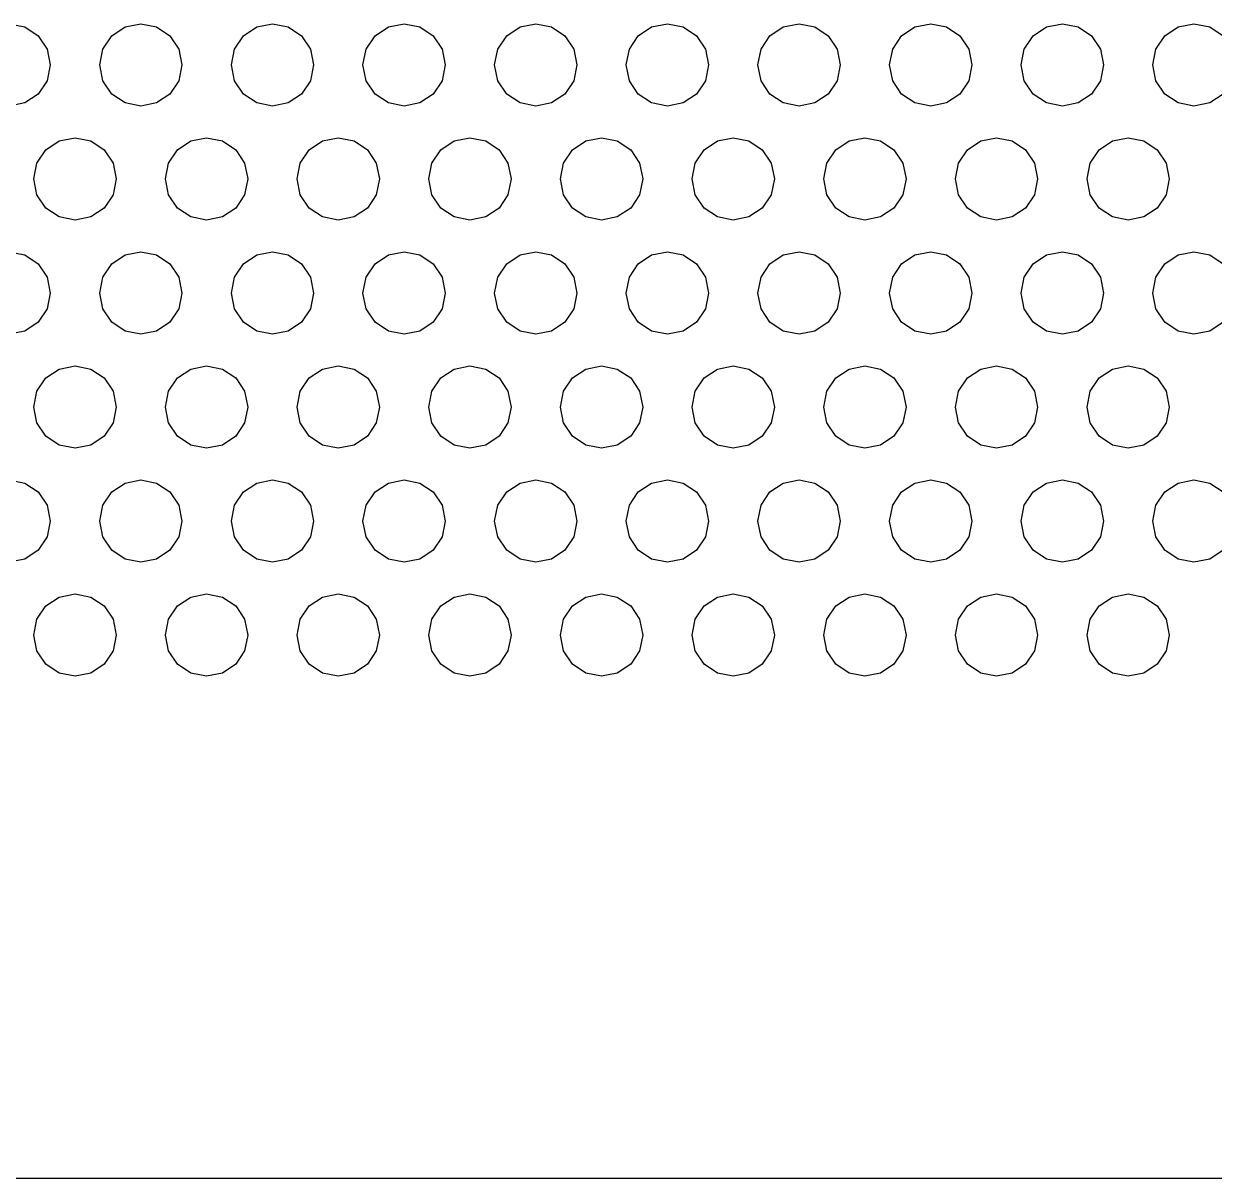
# Model space of a CAD drawing. Header units: metres. Extents: x 0 to 569, y 6 to 314.
# Drawn here: x 423.4 to 495.7, y 6 to 76.1 of the extents above; entities that cross this region are included whole.
import ezdxf

# ---------------------------------------------------------------- set-up
doc = ezdxf.new("R2010")
doc.units = ezdxf.units.M

msp = doc.modelspace()

# ---------------------------------------------------------------- linework, layer by layer
for p, q in [((422.5, 76.141), (423.457, 75.9507)), ((429.543, 75.9507), (430.5, 76.141)), ((430.5, 76.141), (431.457, 75.9507)), ((437.543, 75.9507), (438.5, 76.141)), ((438.5, 76.141), (439.457, 75.9507)), ((445.543, 75.9507), (446.5, 76.141)), ((446.5, 76.141), (447.457, 75.9507)), ((453.543, 75.9507), (454.5, 76.141)), ((454.5, 76.141), (455.457, 75.9507)), ((461.543, 75.9507), (462.5, 76.141)), ((462.5, 76.141), (463.457, 75.9507)), ((469.543, 75.9507), (470.5, 76.141)), ((470.5, 76.141), (471.457, 75.9507)), ((477.543, 75.9507), (478.5, 76.141)), ((478.5, 76.141), (479.457, 75.9507)), ((485.543, 75.9507), (486.5, 76.141)), ((486.5, 76.141), (487.457, 75.9507)), ((493.543, 75.9507), (494.5, 76.141)), ((494.5, 76.141), (495.457, 75.9507)), ((423.457, 75.9507), (424.268, 75.4088)), ((424.268, 75.4088), (424.81, 74.5977)), ((428.19, 74.5977), (428.732, 75.4088)), ((428.732, 75.4088), (429.543, 75.9507)), ((431.457, 75.9507), (432.268, 75.4088)), ((432.268, 75.4088), (432.81, 74.5977)), ((436.19, 74.5977), (436.732, 75.4088)), ((436.732, 75.4088), (437.543, 75.9507)), ((439.457, 75.9507), (440.268, 75.4088)), ((440.268, 75.4088), (440.81, 74.5977)), ((444.19, 74.5977), (444.732, 75.4088)), ((444.732, 75.4088), (445.543, 75.9507)), ((447.457, 75.9507), (448.268, 75.4088)), ((448.268, 75.4088), (448.81, 74.5977)), ((452.19, 74.5977), (452.732, 75.4088)), ((452.732, 75.4088), (453.543, 75.9507)), ((455.457, 75.9507), (456.268, 75.4088)), ((456.268, 75.4088), (456.81, 74.5977)), ((460.19, 74.5977), (460.732, 75.4088)), ((460.732, 75.4088), (461.543, 75.9507)), ((463.457, 75.9507), (464.268, 75.4088)), ((464.268, 75.4088), (464.81, 74.5977)), ((468.19, 74.5977), (468.732, 75.4088)), ((468.732, 75.4088), (469.543, 75.9507)), ((471.457, 75.9507), (472.268, 75.4088)), ((472.268, 75.4088), (472.81, 74.5977)), ((476.19, 74.5977), (476.732, 75.4088)), ((476.732, 75.4088), (477.543, 75.9507)), ((479.457, 75.9507), (480.268, 75.4088)), ((480.268, 75.4088), (480.81, 74.5977)), ((484.19, 74.5977), (484.732, 75.4088)), ((484.732, 75.4088), (485.543, 75.9507)), ((487.457, 75.9507), (488.268, 75.4088)), ((488.268, 75.4088), (488.81, 74.5977)), ((492.19, 74.5977), (492.732, 75.4088)), ((492.732, 75.4088), (493.543, 75.9507)), ((495.457, 75.9507), (496.268, 75.4088)), ((424.81, 74.5977), (425, 73.641)), ((428, 73.641), (428.19, 74.5977)), ((432.81, 74.5977), (433, 73.641)), ((436, 73.641), (436.19, 74.5977)), ((440.81, 74.5977), (441, 73.641)), ((444, 73.641), (444.19, 74.5977)), ((448.81, 74.5977), (449, 73.641)), ((452, 73.641), (452.19, 74.5977)), ((456.81, 74.5977), (457, 73.641)), ((460, 73.641), (460.19, 74.5977)), ((464.81, 74.5977), (465, 73.641)), ((468, 73.641), (468.19, 74.5977)), ((472.81, 74.5977), (473, 73.641)), ((476, 73.641), (476.19, 74.5977)), ((480.81, 74.5977), (481, 73.641)), ((484, 73.641), (484.19, 74.5977)), ((488.81, 74.5977), (489, 73.641)), ((492, 73.641), (492.19, 74.5977)), ((425, 73.641), (424.81, 72.6843)), ((428.19, 72.6843), (428, 73.641)), ((433, 73.641), (432.81, 72.6843)), ((436.19, 72.6843), (436, 73.641)), ((441, 73.641), (440.81, 72.6843)), ((444.19, 72.6843), (444, 73.641)), ((449, 73.641), (448.81, 72.6843)), ((452.19, 72.6843), (452, 73.641)), ((457, 73.641), (456.81, 72.6843)), ((460.19, 72.6843), (460, 73.641)), ((465, 73.641), (464.81, 72.6843)), ((468.19, 72.6843), (468, 73.641)), ((473, 73.641), (472.81, 72.6843)), ((476.19, 72.6843), (476, 73.641)), ((481, 73.641), (480.81, 72.6843)), ((484.19, 72.6843), (484, 73.641)), ((489, 73.641), (488.81, 72.6843)), ((492.19, 72.6843), (492, 73.641)), ((424.81, 72.6843), (424.268, 71.8732)), ((428.732, 71.8732), (428.19, 72.6843)), ((432.81, 72.6843), (432.268, 71.8732)), ((436.732, 71.8732), (436.19, 72.6843)), ((440.81, 72.6843), (440.268, 71.8732)), ((444.732, 71.8732), (444.19, 72.6843)), ((448.81, 72.6843), (448.268, 71.8732)), ((452.732, 71.8732), (452.19, 72.6843)), ((456.81, 72.6843), (456.268, 71.8732)), ((460.732, 71.8732), (460.19, 72.6843)), ((464.81, 72.6843), (464.268, 71.8732)), ((468.732, 71.8732), (468.19, 72.6843)), ((472.81, 72.6843), (472.268, 71.8732)), ((476.732, 71.8732), (476.19, 72.6843)), ((480.81, 72.6843), (480.268, 71.8732)), ((484.732, 71.8732), (484.19, 72.6843)), ((488.81, 72.6843), (488.268, 71.8732)), ((492.732, 71.8732), (492.19, 72.6843)), ((424.268, 71.8732), (423.457, 71.3313)), ((429.543, 71.3313), (428.732, 71.8732)), ((432.268, 71.8732), (431.457, 71.3313)), ((437.543, 71.3313), (436.732, 71.8732)), ((440.268, 71.8732), (439.457, 71.3313)), ((445.543, 71.3313), (444.732, 71.8732)), ((448.268, 71.8732), (447.457, 71.3313)), ((453.543, 71.3313), (452.732, 71.8732)), ((456.268, 71.8732), (455.457, 71.3313)), ((461.543, 71.3313), (460.732, 71.8732)), ((464.268, 71.8732), (463.457, 71.3313)), ((469.543, 71.3313), (468.732, 71.8732)), ((472.268, 71.8732), (471.457, 71.3313)), ((477.543, 71.3313), (476.732, 71.8732)), ((480.268, 71.8732), (479.457, 71.3313)), ((485.543, 71.3313), (484.732, 71.8732)), ((488.268, 71.8732), (487.457, 71.3313)), ((493.543, 71.3313), (492.732, 71.8732)), ((496.268, 71.8732), (495.457, 71.3313)), ((423.457, 71.3313), (422.5, 71.141)), ((430.5, 71.141), (429.543, 71.3313)), ((431.457, 71.3313), (430.5, 71.141)), ((438.5, 71.141), (437.543, 71.3313)), ((439.457, 71.3313), (438.5, 71.141)), ((446.5, 71.141), (445.543, 71.3313)), ((447.457, 71.3313), (446.5, 71.141)), ((454.5, 71.141), (453.543, 71.3313)), ((455.457, 71.3313), (454.5, 71.141)), ((462.5, 71.141), (461.543, 71.3313)), ((463.457, 71.3313), (462.5, 71.141)), ((470.5, 71.141), (469.543, 71.3313)), ((471.457, 71.3313), (470.5, 71.141)), ((478.5, 71.141), (477.543, 71.3313)), ((479.457, 71.3313), (478.5, 71.141)), ((486.5, 71.141), (485.543, 71.3313)), ((487.457, 71.3313), (486.5, 71.141)), ((494.5, 71.141), (493.543, 71.3313)), ((495.457, 71.3313), (494.5, 71.141)), ((424.732, 68.4806), (425.543, 69.0225)), ((425.543, 69.0225), (426.5, 69.2128)), ((426.5, 69.2128), (427.457, 69.0225)), ((427.457, 69.0225), (428.268, 68.4806)), ((432.732, 68.4806), (433.543, 69.0225)), ((433.543, 69.0225), (434.5, 69.2128)), ((434.5, 69.2128), (435.457, 69.0225)), ((435.457, 69.0225), (436.268, 68.4806)), ((440.732, 68.4806), (441.543, 69.0225)), ((441.543, 69.0225), (442.5, 69.2128)), ((442.5, 69.2128), (443.457, 69.0225)), ((443.457, 69.0225), (444.268, 68.4806)), ((448.732, 68.4806), (449.543, 69.0225)), ((449.543, 69.0225), (450.5, 69.2128)), ((450.5, 69.2128), (451.457, 69.0225)), ((451.457, 69.0225), (452.268, 68.4806)), ((456.732, 68.4806), (457.543, 69.0225)), ((457.543, 69.0225), (458.5, 69.2128)), ((458.5, 69.2128), (459.457, 69.0225)), ((459.457, 69.0225), (460.268, 68.4806)), ((464.732, 68.4806), (465.543, 69.0225)), ((465.543, 69.0225), (466.5, 69.2128)), ((466.5, 69.2128), (467.457, 69.0225)), ((467.457, 69.0225), (468.268, 68.4806)), ((472.732, 68.4806), (473.543, 69.0225)), ((473.543, 69.0225), (474.5, 69.2128)), ((474.5, 69.2128), (475.457, 69.0225)), ((475.457, 69.0225), (476.268, 68.4806)), ((480.732, 68.4806), (481.543, 69.0225)), ((481.543, 69.0225), (482.5, 69.2128)), ((482.5, 69.2128), (483.457, 69.0225)), ((483.457, 69.0225), (484.268, 68.4806)), ((488.732, 68.4806), (489.543, 69.0225)), ((489.543, 69.0225), (490.5, 69.2128)), ((490.5, 69.2128), (491.457, 69.0225)), ((491.457, 69.0225), (492.268, 68.4806)), ((424.19, 67.6695), (424.732, 68.4806)), ((428.268, 68.4806), (428.81, 67.6695)), ((432.19, 67.6695), (432.732, 68.4806)), ((436.268, 68.4806), (436.81, 67.6695)), ((440.19, 67.6695), (440.732, 68.4806)), ((444.268, 68.4806), (444.81, 67.6695)), ((448.19, 67.6695), (448.732, 68.4806)), ((452.268, 68.4806), (452.81, 67.6695)), ((456.19, 67.6695), (456.732, 68.4806)), ((460.268, 68.4806), (460.81, 67.6695)), ((464.19, 67.6695), (464.732, 68.4806)), ((468.268, 68.4806), (468.81, 67.6695)), ((472.19, 67.6695), (472.732, 68.4806)), ((476.268, 68.4806), (476.81, 67.6695)), ((480.19, 67.6695), (480.732, 68.4806)), ((484.268, 68.4806), (484.81, 67.6695)), ((488.19, 67.6695), (488.732, 68.4806)), ((492.268, 68.4806), (492.81, 67.6695)), ((424, 66.7128), (424.19, 67.6695)), ((428.81, 67.6695), (429, 66.7128)), ((432, 66.7128), (432.19, 67.6695)), ((436.81, 67.6695), (437, 66.7128)), ((440, 66.7128), (440.19, 67.6695)), ((444.81, 67.6695), (445, 66.7128)), ((448, 66.7128), (448.19, 67.6695)), ((452.81, 67.6695), (453, 66.7128)), ((456, 66.7128), (456.19, 67.6695)), ((460.81, 67.6695), (461, 66.7128)), ((464, 66.7128), (464.19, 67.6695)), ((468.81, 67.6695), (469, 66.7128)), ((472, 66.7128), (472.19, 67.6695)), ((476.81, 67.6695), (477, 66.7128)), ((480, 66.7128), (480.19, 67.6695)), ((484.81, 67.6695), (485, 66.7128)), ((488, 66.7128), (488.19, 67.6695)), ((492.81, 67.6695), (493, 66.7128)), ((424.19, 65.7561), (424, 66.7128)), ((429, 66.7128), (428.81, 65.7561)), ((432.19, 65.7561), (432, 66.7128)), ((437, 66.7128), (436.81, 65.7561)), ((440.19, 65.7561), (440, 66.7128)), ((445, 66.7128), (444.81, 65.7561)), ((448.19, 65.7561), (448, 66.7128)), ((453, 66.7128), (452.81, 65.7561)), ((456.19, 65.7561), (456, 66.7128)), ((461, 66.7128), (460.81, 65.7561)), ((464.19, 65.7561), (464, 66.7128)), ((469, 66.7128), (468.81, 65.7561)), ((472.19, 65.7561), (472, 66.7128)), ((477, 66.7128), (476.81, 65.7561)), ((480.19, 65.7561), (480, 66.7128)), ((485, 66.7128), (484.81, 65.7561)), ((488.19, 65.7561), (488, 66.7128)), ((493, 66.7128), (492.81, 65.7561)), ((424.732, 64.945), (424.19, 65.7561)), ((428.81, 65.7561), (428.268, 64.945)), ((432.732, 64.945), (432.19, 65.7561)), ((436.81, 65.7561), (436.268, 64.945)), ((440.732, 64.945), (440.19, 65.7561)), ((444.81, 65.7561), (444.268, 64.945)), ((448.732, 64.945), (448.19, 65.7561)), ((452.81, 65.7561), (452.268, 64.945)), ((456.732, 64.945), (456.19, 65.7561)), ((460.81, 65.7561), (460.268, 64.945)), ((464.732, 64.945), (464.19, 65.7561)), ((468.81, 65.7561), (468.268, 64.945)), ((472.732, 64.945), (472.19, 65.7561)), ((476.81, 65.7561), (476.268, 64.945)), ((480.732, 64.945), (480.19, 65.7561)), ((484.81, 65.7561), (484.268, 64.945)), ((488.732, 64.945), (488.19, 65.7561)), ((492.81, 65.7561), (492.268, 64.945)), ((425.543, 64.4031), (424.732, 64.945)), ((426.5, 64.2128), (425.543, 64.4031)), ((427.457, 64.4031), (426.5, 64.2128)), ((428.268, 64.945), (427.457, 64.4031)), ((433.543, 64.4031), (432.732, 64.945)), ((434.5, 64.2128), (433.543, 64.4031)), ((435.457, 64.4031), (434.5, 64.2128)), ((436.268, 64.945), (435.457, 64.4031)), ((441.543, 64.4031), (440.732, 64.945)), ((442.5, 64.2128), (441.543, 64.4031)), ((443.457, 64.4031), (442.5, 64.2128)), ((444.268, 64.945), (443.457, 64.4031)), ((449.543, 64.4031), (448.732, 64.945)), ((450.5, 64.2128), (449.543, 64.4031)), ((451.457, 64.4031), (450.5, 64.2128)), ((452.268, 64.945), (451.457, 64.4031)), ((457.543, 64.4031), (456.732, 64.945)), ((458.5, 64.2128), (457.543, 64.4031)), ((459.457, 64.4031), (458.5, 64.2128)), ((460.268, 64.945), (459.457, 64.4031)), ((465.543, 64.4031), (464.732, 64.945)), ((466.5, 64.2128), (465.543, 64.4031)), ((467.457, 64.4031), (466.5, 64.2128)), ((468.268, 64.945), (467.457, 64.4031)), ((473.543, 64.4031), (472.732, 64.945)), ((474.5, 64.2128), (473.543, 64.4031)), ((475.457, 64.4031), (474.5, 64.2128)), ((476.268, 64.945), (475.457, 64.4031)), ((481.543, 64.4031), (480.732, 64.945)), ((482.5, 64.2128), (481.543, 64.4031)), ((483.457, 64.4031), (482.5, 64.2128)), ((484.268, 64.945), (483.457, 64.4031)), ((489.543, 64.4031), (488.732, 64.945)), ((490.5, 64.2128), (489.543, 64.4031)), ((491.457, 64.4031), (490.5, 64.2128)), ((492.268, 64.945), (491.457, 64.4031)), ((422.5, 62.2846), (423.457, 62.0943)), ((429.543, 62.0943), (430.5, 62.2846)), ((430.5, 62.2846), (431.457, 62.0943)), ((437.543, 62.0943), (438.5, 62.2846)), ((438.5, 62.2846), (439.457, 62.0943)), ((445.543, 62.0943), (446.5, 62.2846)), ((446.5, 62.2846), (447.457, 62.0943)), ((453.543, 62.0943), (454.5, 62.2846)), ((454.5, 62.2846), (455.457, 62.0943)), ((461.543, 62.0943), (462.5, 62.2846)), ((462.5, 62.2846), (463.457, 62.0943)), ((469.543, 62.0943), (470.5, 62.2846)), ((470.5, 62.2846), (471.457, 62.0943)), ((477.543, 62.0943), (478.5, 62.2846)), ((478.5, 62.2846), (479.457, 62.0943)), ((485.543, 62.0943), (486.5, 62.2846)), ((486.5, 62.2846), (487.457, 62.0943)), ((493.543, 62.0943), (494.5, 62.2846)), ((494.5, 62.2846), (495.457, 62.0943)), ((423.457, 62.0943), (424.268, 61.5524)), ((424.268, 61.5524), (424.81, 60.7413)), ((428.19, 60.7413), (428.732, 61.5524)), ((428.732, 61.5524), (429.543, 62.0943)), ((431.457, 62.0943), (432.268, 61.5524)), ((432.268, 61.5524), (432.81, 60.7413)), ((436.19, 60.7413), (436.732, 61.5524)), ((436.732, 61.5524), (437.543, 62.0943)), ((439.457, 62.0943), (440.268, 61.5524)), ((440.268, 61.5524), (440.81, 60.7413)), ((444.19, 60.7413), (444.732, 61.5524)), ((444.732, 61.5524), (445.543, 62.0943)), ((447.457, 62.0943), (448.268, 61.5524)), ((448.268, 61.5524), (448.81, 60.7413)), ((452.19, 60.7413), (452.732, 61.5524)), ((452.732, 61.5524), (453.543, 62.0943)), ((455.457, 62.0943), (456.268, 61.5524)), ((456.268, 61.5524), (456.81, 60.7413)), ((460.19, 60.7413), (460.732, 61.5524)), ((460.732, 61.5524), (461.543, 62.0943)), ((463.457, 62.0943), (464.268, 61.5524)), ((464.268, 61.5524), (464.81, 60.7413)), ((468.19, 60.7413), (468.732, 61.5524)), ((468.732, 61.5524), (469.543, 62.0943)), ((471.457, 62.0943), (472.268, 61.5524)), ((472.268, 61.5524), (472.81, 60.7413)), ((476.19, 60.7413), (476.732, 61.5524)), ((476.732, 61.5524), (477.543, 62.0943)), ((479.457, 62.0943), (480.268, 61.5524)), ((480.268, 61.5524), (480.81, 60.7413)), ((484.19, 60.7413), (484.732, 61.5524)), ((484.732, 61.5524), (485.543, 62.0943)), ((487.457, 62.0943), (488.268, 61.5524)), ((488.268, 61.5524), (488.81, 60.7413)), ((492.19, 60.7413), (492.732, 61.5524)), ((492.732, 61.5524), (493.543, 62.0943)), ((495.457, 62.0943), (496.268, 61.5524)), ((424.81, 60.7413), (425, 59.7846)), ((428, 59.7846), (428.19, 60.7413)), ((432.81, 60.7413), (433, 59.7846)), ((436, 59.7846), (436.19, 60.7413)), ((440.81, 60.7413), (441, 59.7846)), ((444, 59.7846), (444.19, 60.7413)), ((448.81, 60.7413), (449, 59.7846)), ((452, 59.7846), (452.19, 60.7413)), ((456.81, 60.7413), (457, 59.7846)), ((460, 59.7846), (460.19, 60.7413)), ((464.81, 60.7413), (465, 59.7846)), ((468, 59.7846), (468.19, 60.7413)), ((472.81, 60.7413), (473, 59.7846)), ((476, 59.7846), (476.19, 60.7413)), ((480.81, 60.7413), (481, 59.7846)), ((484, 59.7846), (484.19, 60.7413)), ((488.81, 60.7413), (489, 59.7846)), ((492, 59.7846), (492.19, 60.7413)), ((425, 59.7846), (424.81, 58.8279)), ((428.19, 58.8279), (428, 59.7846)), ((433, 59.7846), (432.81, 58.8279)), ((436.19, 58.8279), (436, 59.7846)), ((441, 59.7846), (440.81, 58.8279)), ((444.19, 58.8279), (444, 59.7846)), ((449, 59.7846), (448.81, 58.8279)), ((452.19, 58.8279), (452, 59.7846)), ((457, 59.7846), (456.81, 58.8279)), ((460.19, 58.8279), (460, 59.7846)), ((465, 59.7846), (464.81, 58.8279)), ((468.19, 58.8279), (468, 59.7846)), ((473, 59.7846), (472.81, 58.8279)), ((476.19, 58.8279), (476, 59.7846)), ((481, 59.7846), (480.81, 58.8279)), ((484.19, 58.8279), (484, 59.7846)), ((489, 59.7846), (488.81, 58.8279)), ((492.19, 58.8279), (492, 59.7846)), ((424.81, 58.8279), (424.268, 58.0168)), ((428.732, 58.0168), (428.19, 58.8279)), ((432.81, 58.8279), (432.268, 58.0168)), ((436.732, 58.0168), (436.19, 58.8279)), ((440.81, 58.8279), (440.268, 58.0168)), ((444.732, 58.0168), (444.19, 58.8279)), ((448.81, 58.8279), (448.268, 58.0168)), ((452.732, 58.0168), (452.19, 58.8279)), ((456.81, 58.8279), (456.268, 58.0168)), ((460.732, 58.0168), (460.19, 58.8279)), ((464.81, 58.8279), (464.268, 58.0168)), ((468.732, 58.0168), (468.19, 58.8279)), ((472.81, 58.8279), (472.268, 58.0168)), ((476.732, 58.0168), (476.19, 58.8279)), ((480.81, 58.8279), (480.268, 58.0168)), ((484.732, 58.0168), (484.19, 58.8279)), ((488.81, 58.8279), (488.268, 58.0168)), ((492.732, 58.0168), (492.19, 58.8279)), ((424.268, 58.0168), (423.457, 57.4749)), ((429.543, 57.4749), (428.732, 58.0168)), ((432.268, 58.0168), (431.457, 57.4749)), ((437.543, 57.4749), (436.732, 58.0168)), ((440.268, 58.0168), (439.457, 57.4749)), ((445.543, 57.4749), (444.732, 58.0168)), ((448.268, 58.0168), (447.457, 57.4749)), ((453.543, 57.4749), (452.732, 58.0168)), ((456.268, 58.0168), (455.457, 57.4749)), ((461.543, 57.4749), (460.732, 58.0168)), ((464.268, 58.0168), (463.457, 57.4749)), ((469.543, 57.4749), (468.732, 58.0168)), ((472.268, 58.0168), (471.457, 57.4749)), ((477.543, 57.4749), (476.732, 58.0168)), ((480.268, 58.0168), (479.457, 57.4749)), ((485.543, 57.4749), (484.732, 58.0168)), ((488.268, 58.0168), (487.457, 57.4749)), ((493.543, 57.4749), (492.732, 58.0168)), ((496.268, 58.0168), (495.457, 57.4749)), ((423.457, 57.4749), (422.5, 57.2846)), ((430.5, 57.2846), (429.543, 57.4749)), ((431.457, 57.4749), (430.5, 57.2846)), ((438.5, 57.2846), (437.543, 57.4749)), ((439.457, 57.4749), (438.5, 57.2846)), ((446.5, 57.2846), (445.543, 57.4749)), ((447.457, 57.4749), (446.5, 57.2846)), ((454.5, 57.2846), (453.543, 57.4749)), ((455.457, 57.4749), (454.5, 57.2846)), ((462.5, 57.2846), (461.543, 57.4749)), ((463.457, 57.4749), (462.5, 57.2846)), ((470.5, 57.2846), (469.543, 57.4749)), ((471.457, 57.4749), (470.5, 57.2846)), ((478.5, 57.2846), (477.543, 57.4749)), ((479.457, 57.4749), (478.5, 57.2846)), ((486.5, 57.2846), (485.543, 57.4749)), ((487.457, 57.4749), (486.5, 57.2846)), ((494.5, 57.2846), (493.543, 57.4749)), ((495.457, 57.4749), (494.5, 57.2846)), ((424.732, 54.6242), (425.543, 55.1661)), ((425.543, 55.1661), (426.5, 55.3564)), ((426.5, 55.3564), (427.457, 55.1661)), ((427.457, 55.1661), (428.268, 54.6242)), ((432.732, 54.6242), (433.543, 55.1661)), ((433.543, 55.1661), (434.5, 55.3564)), ((434.5, 55.3564), (435.457, 55.1661)), ((435.457, 55.1661), (436.268, 54.6242)), ((440.732, 54.6242), (441.543, 55.1661)), ((441.543, 55.1661), (442.5, 55.3564)), ((442.5, 55.3564), (443.457, 55.1661)), ((443.457, 55.1661), (444.268, 54.6242)), ((448.732, 54.6242), (449.543, 55.1661)), ((449.543, 55.1661), (450.5, 55.3564)), ((450.5, 55.3564), (451.457, 55.1661)), ((451.457, 55.1661), (452.268, 54.6242)), ((456.732, 54.6242), (457.543, 55.1661)), ((457.543, 55.1661), (458.5, 55.3564)), ((458.5, 55.3564), (459.457, 55.1661)), ((459.457, 55.1661), (460.268, 54.6242)), ((464.732, 54.6242), (465.543, 55.1661)), ((465.543, 55.1661), (466.5, 55.3564)), ((466.5, 55.3564), (467.457, 55.1661)), ((467.457, 55.1661), (468.268, 54.6242)), ((472.732, 54.6242), (473.543, 55.1661)), ((473.543, 55.1661), (474.5, 55.3564)), ((474.5, 55.3564), (475.457, 55.1661)), ((475.457, 55.1661), (476.268, 54.6242)), ((480.732, 54.6242), (481.543, 55.1661)), ((481.543, 55.1661), (482.5, 55.3564)), ((482.5, 55.3564), (483.457, 55.1661)), ((483.457, 55.1661), (484.268, 54.6242)), ((488.732, 54.6242), (489.543, 55.1661)), ((489.543, 55.1661), (490.5, 55.3564)), ((490.5, 55.3564), (491.457, 55.1661)), ((491.457, 55.1661), (492.268, 54.6242)), ((424.19, 53.8131), (424.732, 54.6242)), ((428.268, 54.6242), (428.81, 53.8131)), ((432.19, 53.8131), (432.732, 54.6242)), ((436.268, 54.6242), (436.81, 53.8131)), ((440.19, 53.8131), (440.732, 54.6242)), ((444.268, 54.6242), (444.81, 53.8131)), ((448.19, 53.8131), (448.732, 54.6242)), ((452.268, 54.6242), (452.81, 53.8131)), ((456.19, 53.8131), (456.732, 54.6242)), ((460.268, 54.6242), (460.81, 53.8131)), ((464.19, 53.8131), (464.732, 54.6242)), ((468.268, 54.6242), (468.81, 53.8131)), ((472.19, 53.8131), (472.732, 54.6242)), ((476.268, 54.6242), (476.81, 53.8131)), ((480.19, 53.8131), (480.732, 54.6242)), ((484.268, 54.6242), (484.81, 53.8131)), ((488.19, 53.8131), (488.732, 54.6242)), ((492.268, 54.6242), (492.81, 53.8131)), ((424, 52.8564), (424.19, 53.8131)), ((428.81, 53.8131), (429, 52.8564)), ((432, 52.8564), (432.19, 53.8131)), ((436.81, 53.8131), (437, 52.8564)), ((440, 52.8564), (440.19, 53.8131)), ((444.81, 53.8131), (445, 52.8564)), ((448, 52.8564), (448.19, 53.8131)), ((452.81, 53.8131), (453, 52.8564)), ((456, 52.8564), (456.19, 53.8131)), ((460.81, 53.8131), (461, 52.8564)), ((464, 52.8564), (464.19, 53.8131)), ((468.81, 53.8131), (469, 52.8564)), ((472, 52.8564), (472.19, 53.8131)), ((476.81, 53.8131), (477, 52.8564)), ((480, 52.8564), (480.19, 53.8131)), ((484.81, 53.8131), (485, 52.8564)), ((488, 52.8564), (488.19, 53.8131)), ((492.81, 53.8131), (493, 52.8564)), ((424.19, 51.8997), (424, 52.8564)), ((429, 52.8564), (428.81, 51.8997)), ((432.19, 51.8997), (432, 52.8564)), ((437, 52.8564), (436.81, 51.8997)), ((440.19, 51.8997), (440, 52.8564)), ((445, 52.8564), (444.81, 51.8997)), ((448.19, 51.8997), (448, 52.8564)), ((453, 52.8564), (452.81, 51.8997)), ((456.19, 51.8997), (456, 52.8564)), ((461, 52.8564), (460.81, 51.8997)), ((464.19, 51.8997), (464, 52.8564)), ((469, 52.8564), (468.81, 51.8997)), ((472.19, 51.8997), (472, 52.8564)), ((477, 52.8564), (476.81, 51.8997)), ((480.19, 51.8997), (480, 52.8564)), ((485, 52.8564), (484.81, 51.8997)), ((488.19, 51.8997), (488, 52.8564)), ((493, 52.8564), (492.81, 51.8997)), ((424.732, 51.0886), (424.19, 51.8997)), ((428.81, 51.8997), (428.268, 51.0886)), ((432.732, 51.0886), (432.19, 51.8997)), ((436.81, 51.8997), (436.268, 51.0886)), ((440.732, 51.0886), (440.19, 51.8997)), ((444.81, 51.8997), (444.268, 51.0886)), ((448.732, 51.0886), (448.19, 51.8997)), ((452.81, 51.8997), (452.268, 51.0886)), ((456.732, 51.0886), (456.19, 51.8997)), ((460.81, 51.8997), (460.268, 51.0886)), ((464.732, 51.0886), (464.19, 51.8997)), ((468.81, 51.8997), (468.268, 51.0886)), ((472.732, 51.0886), (472.19, 51.8997)), ((476.81, 51.8997), (476.268, 51.0886)), ((480.732, 51.0886), (480.19, 51.8997)), ((484.81, 51.8997), (484.268, 51.0886)), ((488.732, 51.0886), (488.19, 51.8997)), ((492.81, 51.8997), (492.268, 51.0886)), ((425.543, 50.5467), (424.732, 51.0886)), ((428.268, 51.0886), (427.457, 50.5467)), ((433.543, 50.5467), (432.732, 51.0886)), ((436.268, 51.0886), (435.457, 50.5467)), ((441.543, 50.5467), (440.732, 51.0886)), ((444.268, 51.0886), (443.457, 50.5467)), ((449.543, 50.5467), (448.732, 51.0886)), ((452.268, 51.0886), (451.457, 50.5467)), ((457.543, 50.5467), (456.732, 51.0886)), ((460.268, 51.0886), (459.457, 50.5467)), ((465.543, 50.5467), (464.732, 51.0886)), ((468.268, 51.0886), (467.457, 50.5467)), ((473.543, 50.5467), (472.732, 51.0886)), ((476.268, 51.0886), (475.457, 50.5467)), ((481.543, 50.5467), (480.732, 51.0886)), ((484.268, 51.0886), (483.457, 50.5467)), ((489.543, 50.5467), (488.732, 51.0886)), ((492.268, 51.0886), (491.457, 50.5467)), ((426.5, 50.3564), (425.543, 50.5467)), ((427.457, 50.5467), (426.5, 50.3564)), ((434.5, 50.3564), (433.543, 50.5467)), ((435.457, 50.5467), (434.5, 50.3564)), ((442.5, 50.3564), (441.543, 50.5467)), ((443.457, 50.5467), (442.5, 50.3564)), ((450.5, 50.3564), (449.543, 50.5467)), ((451.457, 50.5467), (450.5, 50.3564)), ((458.5, 50.3564), (457.543, 50.5467)), ((459.457, 50.5467), (458.5, 50.3564)), ((466.5, 50.3564), (465.543, 50.5467)), ((467.457, 50.5467), (466.5, 50.3564)), ((474.5, 50.3564), (473.543, 50.5467)), ((475.457, 50.5467), (474.5, 50.3564)), ((482.5, 50.3564), (481.543, 50.5467)), ((483.457, 50.5467), (482.5, 50.3564)), ((490.5, 50.3564), (489.543, 50.5467)), ((491.457, 50.5467), (490.5, 50.3564)), ((422.5, 48.4282), (423.457, 48.2379)), ((423.457, 48.2379), (424.268, 47.696)), ((428.732, 47.696), (429.543, 48.2379)), ((429.543, 48.2379), (430.5, 48.4282)), ((430.5, 48.4282), (431.457, 48.2379)), ((431.457, 48.2379), (432.268, 47.696)), ((436.732, 47.696), (437.543, 48.2379)), ((437.543, 48.2379), (438.5, 48.4282)), ((438.5, 48.4282), (439.457, 48.2379)), ((439.457, 48.2379), (440.268, 47.696)), ((444.732, 47.696), (445.543, 48.2379)), ((445.543, 48.2379), (446.5, 48.4282)), ((446.5, 48.4282), (447.457, 48.2379)), ((447.457, 48.2379), (448.268, 47.696)), ((452.732, 47.696), (453.543, 48.2379)), ((453.543, 48.2379), (454.5, 48.4282)), ((454.5, 48.4282), (455.457, 48.2379)), ((455.457, 48.2379), (456.268, 47.696)), ((460.732, 47.696), (461.543, 48.2379)), ((461.543, 48.2379), (462.5, 48.4282)), ((462.5, 48.4282), (463.457, 48.2379)), ((463.457, 48.2379), (464.268, 47.696)), ((468.732, 47.696), (469.543, 48.2379)), ((469.543, 48.2379), (470.5, 48.4282)), ((470.5, 48.4282), (471.457, 48.2379)), ((471.457, 48.2379), (472.268, 47.696)), ((476.732, 47.696), (477.543, 48.2379)), ((477.543, 48.2379), (478.5, 48.4282)), ((478.5, 48.4282), (479.457, 48.2379)), ((479.457, 48.2379), (480.268, 47.696)), ((484.732, 47.696), (485.543, 48.2379)), ((485.543, 48.2379), (486.5, 48.4282)), ((486.5, 48.4282), (487.457, 48.2379)), ((487.457, 48.2379), (488.268, 47.696)), ((492.732, 47.696), (493.543, 48.2379)), ((493.543, 48.2379), (494.5, 48.4282)), ((494.5, 48.4282), (495.457, 48.2379)), ((495.457, 48.2379), (496.268, 47.696)), ((424.268, 47.696), (424.81, 46.8849)), ((428.19, 46.8849), (428.732, 47.696)), ((432.268, 47.696), (432.81, 46.8849)), ((436.19, 46.8849), (436.732, 47.696)), ((440.268, 47.696), (440.81, 46.8849)), ((444.19, 46.8849), (444.732, 47.696)), ((448.268, 47.696), (448.81, 46.8849)), ((452.19, 46.8849), (452.732, 47.696)), ((456.268, 47.696), (456.81, 46.8849)), ((460.19, 46.8849), (460.732, 47.696)), ((464.268, 47.696), (464.81, 46.8849)), ((468.19, 46.8849), (468.732, 47.696)), ((472.268, 47.696), (472.81, 46.8849)), ((476.19, 46.8849), (476.732, 47.696)), ((480.268, 47.696), (480.81, 46.8849)), ((484.19, 46.8849), (484.732, 47.696)), ((488.268, 47.696), (488.81, 46.8849)), ((492.19, 46.8849), (492.732, 47.696)), ((424.81, 46.8849), (425, 45.9282)), ((428, 45.9282), (428.19, 46.8849)), ((432.81, 46.8849), (433, 45.9282)), ((436, 45.9282), (436.19, 46.8849)), ((440.81, 46.8849), (441, 45.9282)), ((444, 45.9282), (444.19, 46.8849)), ((448.81, 46.8849), (449, 45.9282)), ((452, 45.9282), (452.19, 46.8849)), ((456.81, 46.8849), (457, 45.9282)), ((460, 45.9282), (460.19, 46.8849)), ((464.81, 46.8849), (465, 45.9282)), ((468, 45.9282), (468.19, 46.8849)), ((472.81, 46.8849), (473, 45.9282)), ((476, 45.9282), (476.19, 46.8849)), ((480.81, 46.8849), (481, 45.9282)), ((484, 45.9282), (484.19, 46.8849)), ((488.81, 46.8849), (489, 45.9282)), ((492, 45.9282), (492.19, 46.8849)), ((425, 45.9282), (424.81, 44.9715)), ((428.19, 44.9715), (428, 45.9282)), ((433, 45.9282), (432.81, 44.9715)), ((436.19, 44.9715), (436, 45.9282)), ((441, 45.9282), (440.81, 44.9715)), ((444.19, 44.9715), (444, 45.9282)), ((449, 45.9282), (448.81, 44.9715)), ((452.19, 44.9715), (452, 45.9282)), ((457, 45.9282), (456.81, 44.9715)), ((460.19, 44.9715), (460, 45.9282)), ((465, 45.9282), (464.81, 44.9715)), ((468.19, 44.9715), (468, 45.9282)), ((473, 45.9282), (472.81, 44.9715)), ((476.19, 44.9715), (476, 45.9282)), ((481, 45.9282), (480.81, 44.9715)), ((484.19, 44.9715), (484, 45.9282)), ((489, 45.9282), (488.81, 44.9715)), ((492.19, 44.9715), (492, 45.9282)), ((424.81, 44.9715), (424.268, 44.1604)), ((428.732, 44.1604), (428.19, 44.9715)), ((432.81, 44.9715), (432.268, 44.1604)), ((436.732, 44.1604), (436.19, 44.9715)), ((440.81, 44.9715), (440.268, 44.1604)), ((444.732, 44.1604), (444.19, 44.9715)), ((448.81, 44.9715), (448.268, 44.1604)), ((452.732, 44.1604), (452.19, 44.9715)), ((456.81, 44.9715), (456.268, 44.1604)), ((460.732, 44.1604), (460.19, 44.9715)), ((464.81, 44.9715), (464.268, 44.1604)), ((468.732, 44.1604), (468.19, 44.9715)), ((472.81, 44.9715), (472.268, 44.1604)), ((476.732, 44.1604), (476.19, 44.9715)), ((480.81, 44.9715), (480.268, 44.1604)), ((484.732, 44.1604), (484.19, 44.9715)), ((488.81, 44.9715), (488.268, 44.1604)), ((492.732, 44.1604), (492.19, 44.9715)), ((424.268, 44.1604), (423.457, 43.6185)), ((429.543, 43.6185), (428.732, 44.1604)), ((432.268, 44.1604), (431.457, 43.6185)), ((437.543, 43.6185), (436.732, 44.1604)), ((440.268, 44.1604), (439.457, 43.6185)), ((445.543, 43.6185), (444.732, 44.1604)), ((448.268, 44.1604), (447.457, 43.6185)), ((453.543, 43.6185), (452.732, 44.1604)), ((456.268, 44.1604), (455.457, 43.6185)), ((461.543, 43.6185), (460.732, 44.1604)), ((464.268, 44.1604), (463.457, 43.6185)), ((469.543, 43.6185), (468.732, 44.1604)), ((472.268, 44.1604), (471.457, 43.6185)), ((477.543, 43.6185), (476.732, 44.1604)), ((480.268, 44.1604), (479.457, 43.6185)), ((485.543, 43.6185), (484.732, 44.1604)), ((488.268, 44.1604), (487.457, 43.6185)), ((493.543, 43.6185), (492.732, 44.1604)), ((496.268, 44.1604), (495.457, 43.6185)), ((423.457, 43.6185), (422.5, 43.4282)), ((430.5, 43.4282), (429.543, 43.6185)), ((431.457, 43.6185), (430.5, 43.4282)), ((438.5, 43.4282), (437.543, 43.6185)), ((439.457, 43.6185), (438.5, 43.4282)), ((446.5, 43.4282), (445.543, 43.6185)), ((447.457, 43.6185), (446.5, 43.4282)), ((454.5, 43.4282), (453.543, 43.6185)), ((455.457, 43.6185), (454.5, 43.4282)), ((462.5, 43.4282), (461.543, 43.6185)), ((463.457, 43.6185), (462.5, 43.4282)), ((470.5, 43.4282), (469.543, 43.6185)), ((471.457, 43.6185), (470.5, 43.4282)), ((478.5, 43.4282), (477.543, 43.6185)), ((479.457, 43.6185), (478.5, 43.4282)), ((486.5, 43.4282), (485.543, 43.6185)), ((487.457, 43.6185), (486.5, 43.4282)), ((494.5, 43.4282), (493.543, 43.6185)), ((495.457, 43.6185), (494.5, 43.4282)), ((424.732, 40.7678), (425.543, 41.3097)), ((425.543, 41.3097), (426.5, 41.5)), ((426.5, 41.5), (427.457, 41.3097)), ((427.457, 41.3097), (428.268, 40.7678)), ((432.732, 40.7678), (433.543, 41.3097)), ((433.543, 41.3097), (434.5, 41.5)), ((434.5, 41.5), (435.457, 41.3097)), ((435.457, 41.3097), (436.268, 40.7678)), ((440.732, 40.7678), (441.543, 41.3097)), ((441.543, 41.3097), (442.5, 41.5)), ((442.5, 41.5), (443.457, 41.3097)), ((443.457, 41.3097), (444.268, 40.7678)), ((448.732, 40.7678), (449.543, 41.3097)), ((449.543, 41.3097), (450.5, 41.5)), ((450.5, 41.5), (451.457, 41.3097)), ((451.457, 41.3097), (452.268, 40.7678)), ((456.732, 40.7678), (457.543, 41.3097)), ((457.543, 41.3097), (458.5, 41.5)), ((458.5, 41.5), (459.457, 41.3097)), ((459.457, 41.3097), (460.268, 40.7678)), ((464.732, 40.7678), (465.543, 41.3097)), ((465.543, 41.3097), (466.5, 41.5)), ((466.5, 41.5), (467.457, 41.3097)), ((467.457, 41.3097), (468.268, 40.7678)), ((472.732, 40.7678), (473.543, 41.3097)), ((473.543, 41.3097), (474.5, 41.5)), ((474.5, 41.5), (475.457, 41.3097)), ((475.457, 41.3097), (476.268, 40.7678)), ((480.732, 40.7678), (481.543, 41.3097)), ((481.543, 41.3097), (482.5, 41.5)), ((482.5, 41.5), (483.457, 41.3097)), ((483.457, 41.3097), (484.268, 40.7678)), ((488.732, 40.7678), (489.543, 41.3097)), ((489.543, 41.3097), (490.5, 41.5)), ((490.5, 41.5), (491.457, 41.3097)), ((491.457, 41.3097), (492.268, 40.7678)), ((424.19, 39.9567), (424.732, 40.7678)), ((428.268, 40.7678), (428.81, 39.9567)), ((432.19, 39.9567), (432.732, 40.7678)), ((436.268, 40.7678), (436.81, 39.9567)), ((440.19, 39.9567), (440.732, 40.7678)), ((444.268, 40.7678), (444.81, 39.9567)), ((448.19, 39.9567), (448.732, 40.7678)), ((452.268, 40.7678), (452.81, 39.9567)), ((456.19, 39.9567), (456.732, 40.7678)), ((460.268, 40.7678), (460.81, 39.9567)), ((464.19, 39.9567), (464.732, 40.7678)), ((468.268, 40.7678), (468.81, 39.9567)), ((472.19, 39.9567), (472.732, 40.7678)), ((476.268, 40.7678), (476.81, 39.9567)), ((480.19, 39.9567), (480.732, 40.7678)), ((484.268, 40.7678), (484.81, 39.9567)), ((488.19, 39.9567), (488.732, 40.7678)), ((492.268, 40.7678), (492.81, 39.9567)), ((424, 39), (424.19, 39.9567)), ((428.81, 39.9567), (429, 39)), ((432, 39), (432.19, 39.9567)), ((436.81, 39.9567), (437, 39)), ((440, 39), (440.19, 39.9567)), ((444.81, 39.9567), (445, 39)), ((448, 39), (448.19, 39.9567)), ((452.81, 39.9567), (453, 39)), ((456, 39), (456.19, 39.9567)), ((460.81, 39.9567), (461, 39)), ((464, 39), (464.19, 39.9567)), ((468.81, 39.9567), (469, 39)), ((472, 39), (472.19, 39.9567)), ((476.81, 39.9567), (477, 39)), ((480, 39), (480.19, 39.9567)), ((484.81, 39.9567), (485, 39)), ((488, 39), (488.19, 39.9567)), ((492.81, 39.9567), (493, 39)), ((424.19, 38.0433), (424, 39)), ((429, 39), (428.81, 38.0433)), ((432.19, 38.0433), (432, 39)), ((437, 39), (436.81, 38.0433)), ((440.19, 38.0433), (440, 39)), ((445, 39), (444.81, 38.0433)), ((448.19, 38.0433), (448, 39)), ((453, 39), (452.81, 38.0433)), ((456.19, 38.0433), (456, 39)), ((461, 39), (460.81, 38.0433)), ((464.19, 38.0433), (464, 39)), ((469, 39), (468.81, 38.0433)), ((472.19, 38.0433), (472, 39)), ((477, 39), (476.81, 38.0433)), ((480.19, 38.0433), (480, 39)), ((485, 39), (484.81, 38.0433)), ((488.19, 38.0433), (488, 39)), ((493, 39), (492.81, 38.0433)), ((424.732, 37.2322), (424.19, 38.0433)), ((428.81, 38.0433), (428.268, 37.2322)), ((432.732, 37.2322), (432.19, 38.0433)), ((436.81, 38.0433), (436.268, 37.2322)), ((440.732, 37.2322), (440.19, 38.0433)), ((444.81, 38.0433), (444.268, 37.2322)), ((448.732, 37.2322), (448.19, 38.0433)), ((452.81, 38.0433), (452.268, 37.2322)), ((456.732, 37.2322), (456.19, 38.0433)), ((460.81, 38.0433), (460.268, 37.2322)), ((464.732, 37.2322), (464.19, 38.0433)), ((468.81, 38.0433), (468.268, 37.2322)), ((472.732, 37.2322), (472.19, 38.0433)), ((476.81, 38.0433), (476.268, 37.2322)), ((480.732, 37.2322), (480.19, 38.0433)), ((484.81, 38.0433), (484.268, 37.2322)), ((488.732, 37.2322), (488.19, 38.0433)), ((492.81, 38.0433), (492.268, 37.2322)), ((425.543, 36.6903), (424.732, 37.2322)), ((428.268, 37.2322), (427.457, 36.6903)), ((433.543, 36.6903), (432.732, 37.2322)), ((436.268, 37.2322), (435.457, 36.6903)), ((441.543, 36.6903), (440.732, 37.2322)), ((444.268, 37.2322), (443.457, 36.6903)), ((449.543, 36.6903), (448.732, 37.2322)), ((452.268, 37.2322), (451.457, 36.6903)), ((457.543, 36.6903), (456.732, 37.2322)), ((460.268, 37.2322), (459.457, 36.6903)), ((465.543, 36.6903), (464.732, 37.2322)), ((468.268, 37.2322), (467.457, 36.6903)), ((473.543, 36.6903), (472.732, 37.2322)), ((476.268, 37.2322), (475.457, 36.6903)), ((481.543, 36.6903), (480.732, 37.2322)), ((484.268, 37.2322), (483.457, 36.6903)), ((489.543, 36.6903), (488.732, 37.2322)), ((492.268, 37.2322), (491.457, 36.6903)), ((426.5, 36.5), (425.543, 36.6903)), ((427.457, 36.6903), (426.5, 36.5)), ((434.5, 36.5), (433.543, 36.6903)), ((435.457, 36.6903), (434.5, 36.5)), ((442.5, 36.5), (441.543, 36.6903)), ((443.457, 36.6903), (442.5, 36.5)), ((450.5, 36.5), (449.543, 36.6903)), ((451.457, 36.6903), (450.5, 36.5)), ((458.5, 36.5), (457.543, 36.6903)), ((459.457, 36.6903), (458.5, 36.5)), ((466.5, 36.5), (465.543, 36.6903)), ((467.457, 36.6903), (466.5, 36.5)), ((474.5, 36.5), (473.543, 36.6903)), ((475.457, 36.6903), (474.5, 36.5)), ((482.5, 36.5), (481.543, 36.6903)), ((483.457, 36.6903), (482.5, 36.5)), ((490.5, 36.5), (489.543, 36.6903)), ((491.457, 36.6903), (490.5, 36.5)), ((0, 6), (568.62, 6))]:
    msp.add_line(p, q)

doc.saveas('drawing.dxf')
